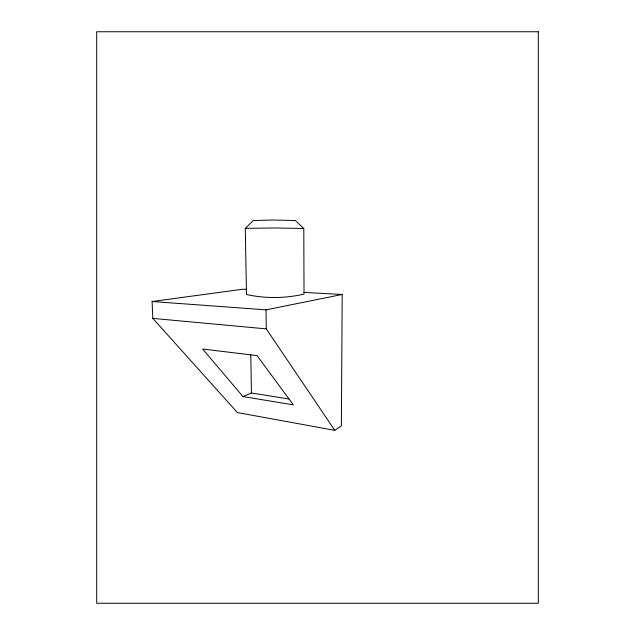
<?xml version="1.0" encoding="UTF-8"?>
<svg xmlns="http://www.w3.org/2000/svg" width="635" height="635" viewBox="0 0 635 635"><rect width="100%" height="100%" fill="white"/><g stroke="black" fill="none" stroke-linecap="round" stroke-linejoin="round"><path stroke-width="0.95" d="M304.022 292.433L342.194 294.473L341.376 425.934L334.764 430.339L237.387 412.567L152.821 318.389L152.106 301.514L243.165 289.179L246.396 289.354M303.792 228.481L274.653 227.981L245.293 228.362L246.491 294.481C264.549 298.633 286.028 298.482 304.022 294.045L303.792 228.489L295.41 220.567A22.574 22.574 0 0 0 294.553 220.488L272.399 220.035L253.222 220.512L245.3 228.409M242.919 396.542L293.346 404.86L257.048 355.6L202.629 349.036L242.919 396.542L251.444 392.986L289.028 398.986M152.106 301.514L266.025 309.848L342.194 294.473M152.821 318.389L266.271 328.874L334.764 430.339M250.785 354.846L251.444 392.986M266.025 309.848L266.271 328.874M538.305 31.75L96.695 31.75L96.695 603.25L538.305 603.25L538.305 31.75"/></g></svg>
